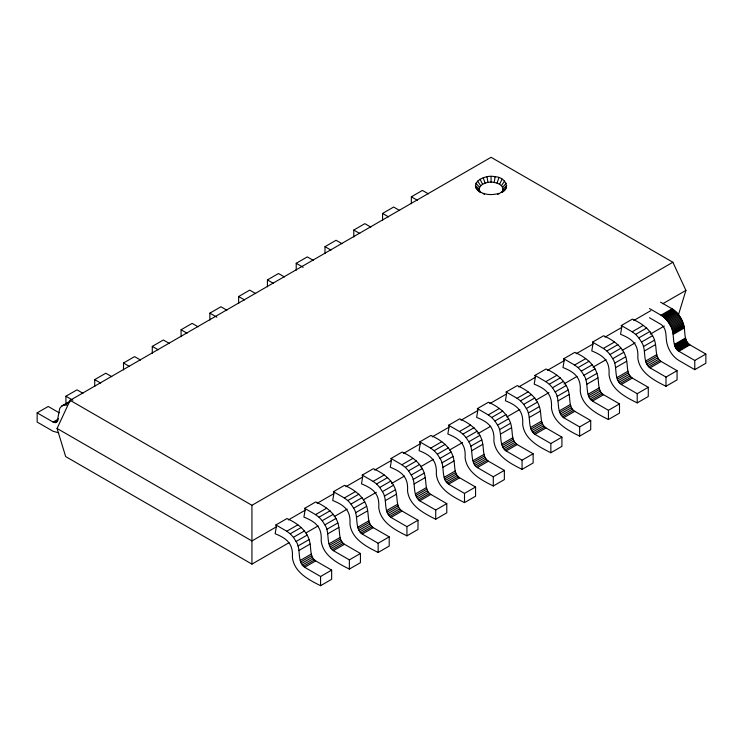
<?xml version="1.0" encoding="UTF-8"?>
<svg xmlns="http://www.w3.org/2000/svg" width="743" height="743" viewBox="0 0 743 743"><rect width="100%" height="100%" fill="white"/><g stroke="black" fill="none" stroke-linecap="round" stroke-linejoin="round"><path stroke-width="1.11" d="M276.285 526.889L275.142 533.725C287.104 538.545 293.327 543.904 292.38 557.287C294.07 572.212 308.614 579.754 320.577 585.698L331.647 579.308L331.647 570.104L315.71 560.9C310.045 557.361 311.131 549.653 310.091 544.043C308.586 531.496 297.748 523.323 286.965 518.558L275.894 524.948L276.285 526.889L251.933 540.95L57.081 428.451L70.13 400.328L491.067 157.302L672.87 262.27L685.919 290.392L678.322 315.273M305.076 510.274L303.924 517.1C315.886 521.93 322.109 527.289 321.171 540.672C322.852 555.597 337.406 563.138 349.359 569.073L360.429 562.683L360.429 553.479L344.492 544.285C338.827 540.737 339.913 533.028 338.873 527.419C337.368 514.871 326.53 506.698 315.747 501.943L304.676 508.333L305.076 510.274L288.34 519.933M333.858 493.649L332.715 500.485C344.678 505.305 350.9 510.664 349.953 524.056C351.643 538.972 366.188 546.523 378.141 552.458L389.211 546.068L389.211 536.864L373.274 527.66C367.609 524.121 368.704 516.413 367.655 510.803C366.16 498.256 355.312 490.083 344.529 485.318L333.458 491.708L333.858 493.649L317.131 503.308M362.64 477.034L361.497 483.869C373.46 488.69 379.682 494.049 378.735 507.432C380.425 522.357 394.97 529.898 406.932 535.842L418.003 529.443L418.003 520.239L402.065 511.045C396.4 507.497 397.486 499.798 396.446 494.188C394.942 481.64 384.103 473.467 373.32 468.703L362.25 475.093L362.64 477.034L345.913 486.693M391.431 460.419L390.279 467.245C402.251 472.074 408.464 477.433 407.526 490.817C409.207 505.742 423.761 513.283 435.714 519.218L446.784 512.828L446.784 503.624L430.847 494.42C425.182 490.882 426.268 483.173 425.228 477.563C423.724 465.016 412.885 456.843 402.102 452.078L391.032 458.477L391.431 460.419L374.695 470.078M420.213 443.794L419.071 450.629C431.033 455.45 437.255 460.809 436.308 474.192C437.998 489.117 452.543 496.658 464.496 502.602L475.566 496.213L475.566 487.009L459.629 477.805C453.964 474.266 455.06 466.558 454.01 460.948C452.515 448.4 441.667 440.227 430.884 435.463L419.814 441.853L420.213 443.794L403.486 453.453M448.995 427.179L447.853 434.005C459.815 438.834 466.037 444.193 465.09 457.577C466.78 472.502 481.325 480.043 493.287 485.987L504.358 479.588L504.358 470.384L488.42 461.189C482.755 457.642 483.842 449.942 482.801 444.323C481.297 431.776 470.458 423.603 459.676 418.848L448.605 425.237L448.995 427.179L432.268 436.838M477.786 410.554L476.644 417.39C488.606 422.21 494.819 427.569 493.881 440.961C495.562 455.877 510.116 463.428 522.069 469.362L533.14 462.973L533.14 453.769L517.202 444.565C511.537 441.026 512.624 433.318 511.583 427.708C510.079 415.161 499.24 406.988 488.457 402.223L477.387 408.613L477.786 410.554L461.05 420.213M506.568 393.939L505.426 400.774C517.388 405.594 523.611 410.953 522.663 424.337C524.354 439.262 538.898 446.803 550.851 452.747L561.922 446.357L561.922 437.144L545.984 427.949C540.319 424.411 541.415 416.702 540.365 411.093C538.87 398.545 528.022 390.372 517.239 385.608L506.169 391.998L506.568 393.939L489.841 403.598M535.35 377.323L534.208 384.15C546.17 388.979 552.393 394.338 551.445 407.721C553.136 422.646 567.68 430.188 579.642 436.122L590.713 429.733L590.713 420.529L574.776 411.325C569.11 407.786 570.197 400.078 569.157 394.468C567.652 381.921 556.813 373.748 546.031 368.983L534.96 375.382L535.35 377.323L518.623 386.982M564.141 360.699L562.999 367.534C574.961 372.354 581.175 377.713 580.237 391.097C581.918 406.022 596.471 413.572 608.424 419.507L619.495 413.117L619.495 403.913L603.557 394.709C597.892 391.171 598.979 383.462 597.939 377.853C596.434 365.305 585.595 357.132 574.813 352.368L563.742 358.758L564.141 360.699L547.405 370.358M592.923 344.083L591.781 350.919C603.743 355.739 609.966 361.098 609.019 374.481C610.709 389.406 625.253 396.948 637.206 402.892L648.277 396.493L648.277 387.289L632.339 378.094C626.674 374.546 627.77 366.847 626.72 361.237C625.225 348.681 614.377 340.517 603.595 335.752L592.524 342.142L592.923 344.083L576.196 353.742M621.705 327.459L620.563 334.294C632.525 339.124 638.748 344.473 637.8 357.866C639.491 372.791 654.035 380.332 665.997 386.267L677.068 379.877L677.068 370.673L661.131 361.469C655.465 357.931 656.552 350.222 655.512 344.613C654.007 332.065 643.169 323.892 632.386 319.128L621.315 325.527L621.705 327.459L604.978 337.118M495.117 176.834C485.811 173.676 466.149 183.66 480.693 192.604C475.093 184.998 488.355 180.725 494.169 182.462L495.117 176.834C503.912 176.351 511.825 187.988 501.441 192.604L506.197 187.905M502.639 190.932C504.423 185.917 498.228 182.973 494.169 182.462M497.058 183.149L498.897 177.735M499.537 184.255L502.138 179.174M501.441 185.685L504.627 181.041M69.944 401.331L61.641 406.124L59.728 408.409L57.462 420.25L57.1 421.43L55.465 422.637L53.087 422.061L37.15 412.857L37.15 422.061L53.087 431.265L58.678 432.807M502.639 187.357L506.197 183.224M503.048 189.14L506.726 185.564M497.671 194.555L504.627 190.078M37.15 412.857L48.221 406.467L59.18 412.792M65.932 404.294L65.932 396.242L77.003 389.852L82.984 393.298M94.723 386.527L94.723 379.617L105.794 373.227L111.766 376.682M123.505 369.903L123.505 363.002L134.576 356.612L140.557 360.058M152.287 353.287L152.287 346.387L163.358 339.988L169.339 343.442M181.078 336.672L181.078 329.762L192.149 323.372L198.121 326.827M209.86 320.047L209.86 313.147L220.931 306.757L226.912 310.202M238.642 303.432L238.642 296.531L249.713 290.132L255.694 293.587M267.434 286.807L267.434 279.907L278.504 273.517L284.476 276.963M296.216 270.192L296.216 263.291L307.286 256.902L313.267 260.347M324.997 253.577L324.997 246.667L336.068 240.277L342.049 243.732M353.789 236.952L353.789 230.051L364.859 223.662L370.831 227.107M382.571 220.337L382.571 213.436L393.641 207.037L399.623 210.492M411.353 203.712L411.353 196.811L422.423 190.422L428.405 193.867M61.641 406.124L69.833 401.833M53.087 422.061L58.623 418.866M54.323 422.572L58.019 420.436M55.465 422.637L57.313 421.569M70.13 400.328L251.933 505.296L672.87 262.27M633.779 320.493L650.831 310.648M662.858 303.701L685.919 290.392M275.894 524.948L286.761 531.226L297.832 524.837M304.676 508.333L315.552 514.611L326.623 508.212M333.458 491.708L344.334 497.986L355.405 491.597M362.25 475.093L373.116 481.371L384.187 474.981M391.032 458.477L401.907 464.756L412.978 458.357M419.814 441.853L430.689 448.131L441.76 441.741M448.605 425.237L459.471 431.516L470.542 425.126M477.387 408.613L488.262 414.891L499.333 408.501M506.169 391.998L517.044 398.276L528.115 391.886M534.96 375.382L545.826 381.661L556.897 375.261M563.742 358.758L574.618 365.036L585.688 358.646M592.524 342.142L603.4 348.421L614.47 342.031M621.315 325.527L632.182 331.796L643.252 325.406M649.466 308.54L660.973 315.181L672.043 308.791C677.792 312.292 681.74 318.283 683.616 324.672C685.705 331.267 683.254 340.47 689.913 344.854L705.85 354.058L705.85 363.262L694.779 369.652L678.842 360.448C673.093 356.946 669.146 350.956 667.26 344.566C665.18 337.972 667.623 328.768 660.973 324.385L649.466 317.744M660.973 315.181L661.846 315.729L672.917 309.329M661.846 315.729L662.719 316.332L673.79 309.942M662.719 316.332L663.583 317.01L674.653 310.62M286.761 531.226L290.234 533.799L301.305 527.409M315.552 514.611L319.016 517.184L330.087 510.794M344.334 497.986L347.798 500.559L358.869 494.169M373.116 481.371L376.59 483.944L387.66 477.554M401.907 464.756L405.372 467.328L416.442 460.929M430.689 448.131L434.153 450.704L445.224 444.314M459.471 431.516L462.945 434.088L474.015 427.699M488.262 414.891L491.727 417.473L502.797 411.074M517.044 398.276L520.509 400.849L531.579 394.459M545.826 381.661L549.3 384.233L560.371 377.843M574.618 365.036L578.082 367.609L589.153 361.219M603.4 348.421L606.864 350.993L617.935 344.603M632.182 331.796L635.655 334.378L646.726 327.979M663.583 317.01L664.437 317.753L675.508 311.363M664.437 317.753L665.273 318.552L676.344 312.162M665.273 318.552L666.081 319.406L677.161 313.017M666.081 319.406L666.87 320.317L677.941 313.927M290.234 533.799L293.42 537.31L304.491 530.92M319.016 517.184L322.211 520.694L333.282 514.305M347.798 500.559L350.993 504.079L362.064 497.68M376.59 483.944L379.775 487.454L390.846 481.065M405.372 467.328L408.566 470.839L419.637 464.449M434.153 450.704L437.348 454.214L448.419 447.825M462.945 434.088L466.13 437.599L477.201 431.209M491.727 417.473L494.922 420.984L505.992 414.585M520.509 400.849L523.704 404.359L534.774 397.969M549.3 384.233L552.486 387.744L563.556 381.354M578.082 367.609L581.277 371.119L592.347 364.729M606.864 350.993L610.059 354.504L621.129 348.114M635.655 334.378L638.841 337.889L649.911 331.489M666.87 320.317L667.632 321.264L678.703 314.874M667.632 321.264L668.356 322.258L679.427 315.868M668.356 322.258L669.044 323.289L680.114 316.899M57.081 428.451L65.672 456.583L251.933 564.113L289.055 542.687M306.107 532.842L318.153 525.886M334.201 516.617L347.241 509.085M363.299 499.825L376.339 492.293M391.394 483.6L404.433 476.068M420.482 466.799L433.531 459.276M449.58 450.007L462.629 442.475M477.675 433.782L490.714 426.259M506.772 416.99L519.812 409.458M535.87 400.189L548.91 392.657M563.956 383.973L577.005 376.441M593.053 367.172L606.102 359.64M622.151 350.371L635.191 342.848M650.246 334.155L664.288 326.047M669.044 323.289L669.684 324.347L680.755 317.958M331.647 570.104L320.577 576.494L304.639 567.29C296.513 561.337 301.472 549.226 296.086 541.48L307.156 535.09M360.429 553.479L349.359 559.869L333.421 550.674C325.295 544.712 330.264 532.61 324.867 524.864L335.938 518.475M389.211 536.864L378.141 543.254L362.203 534.05C354.086 528.097 359.045 515.986 353.649 508.24L364.72 501.85M418.003 520.239L406.932 526.638L390.994 517.434C382.868 511.481 387.827 499.37 382.441 491.625L393.511 485.235M446.784 503.624L435.714 510.014L419.776 500.819C411.65 494.857 416.619 482.755 411.223 475.009L422.293 468.61M475.566 487.009L464.496 493.398L448.558 484.195C440.441 478.241 445.401 466.13 440.005 458.385L451.075 451.995M504.358 470.384L493.287 476.774L477.35 467.579C469.223 461.617 474.183 449.515 468.796 441.769L479.867 435.379M533.14 453.769L522.069 460.158L506.132 450.955C498.005 445.001 502.974 432.89 497.578 425.145L508.649 418.755M561.922 437.144L550.851 443.543L534.914 434.339C526.796 428.386 531.756 416.275 526.36 408.529L537.43 402.139M590.713 420.529L579.642 426.919L563.705 417.724C555.578 411.761 560.538 399.66 555.151 391.914L566.222 385.515M619.495 403.913L608.424 410.303L592.487 401.099C584.36 395.146 589.329 383.035 583.933 375.289L595.004 368.899M648.277 387.289L637.206 393.688L621.269 384.484C613.151 378.531 618.111 366.42 612.715 358.674L623.786 352.284M677.068 370.673L665.997 377.063L650.06 367.869C641.933 361.906 646.893 349.804 641.506 342.059L652.577 335.66M705.85 354.058L694.779 360.448L678.842 351.244C670.641 345.337 675.693 333.226 670.288 325.434L681.359 319.044M670.845 326.539L681.916 320.149M671.347 327.663L682.427 321.273M671.802 328.796L682.873 322.406M297.999 545.975L309.069 539.585M326.781 529.36L337.851 522.961M355.572 512.735L366.643 506.345M384.354 496.12L395.425 489.73M413.136 479.495L424.207 473.105M441.927 462.88L452.998 456.49M470.709 446.264L481.78 439.865M499.491 429.64L510.562 423.25M528.282 413.024L539.353 406.635M557.064 396.4L568.135 390.01M585.846 379.784L596.917 373.395M614.637 363.169L625.708 356.77M643.419 346.544L654.49 340.155M672.201 329.929L683.272 323.539M672.545 331.062L683.616 324.672M672.833 332.186L683.904 325.796M673.056 333.291L684.127 326.901M299.02 550.433L310.091 544.043M327.802 533.818L338.873 527.419M356.584 517.193L367.655 510.803M385.376 500.578L396.446 494.188M414.157 483.953L425.228 477.563M442.939 467.338L454.01 460.948M471.731 450.722L482.801 444.323M500.513 434.098L511.583 427.708M529.295 417.482L540.365 411.093M558.086 400.867L569.157 394.468M586.868 384.242L597.939 377.853M615.65 367.627L626.72 361.237M644.441 351.002L655.512 344.613M673.223 334.387L684.294 327.997M300.256 560.436L311.336 554.037M329.047 543.811L340.118 537.421M357.829 527.196L368.899 520.806M386.62 510.571L397.691 504.181M415.402 493.956L426.473 487.566M444.184 477.34L455.255 470.941M472.975 460.716L484.046 454.326M501.757 444.1L512.828 437.711M530.539 427.485L541.61 421.086M559.33 410.86L570.401 404.471M588.112 394.245L599.183 387.855M616.894 377.62L627.965 371.231M645.686 361.005L656.756 354.615M674.468 344.39L685.538 337.991M674.579 345.04L685.65 338.65M674.746 345.709L685.817 339.319M300.627 562.024L311.698 555.634M329.409 545.408L340.48 539.009M358.191 528.784L369.262 522.394M386.982 512.168L398.053 505.779M415.764 495.553L426.835 489.154M444.546 478.929L455.617 472.539M473.337 462.313L484.408 455.923M502.119 445.689L513.19 439.299M530.901 429.073L541.972 422.683M559.693 412.458L570.763 406.059M588.475 395.833L599.545 389.443M617.257 379.218L628.327 372.828M646.048 362.593L657.118 356.203M674.969 346.387L686.04 339.988M675.257 347.055L686.328 340.666M301.305 563.631L312.376 557.241M330.096 547.006L341.167 540.616M358.878 530.391L369.949 524.001M387.66 513.775L398.731 507.376M416.451 497.151L427.522 490.761M445.233 480.535L456.304 474.145M474.015 463.92L485.086 457.521M502.807 447.295L513.877 440.905M531.589 430.68L542.659 424.29M560.371 414.055L571.441 407.666M589.162 397.44L600.233 391.05M617.944 380.825L629.015 374.426M646.726 364.2L657.796 357.81M675.582 347.715L686.653 341.325M675.963 348.346L687.034 341.956M676.381 348.959L687.451 342.56M302.262 565.117L313.332 558.727M331.044 548.501L342.114 542.111M359.826 531.877L370.896 525.487M388.617 515.261L399.688 508.871M417.399 498.646L428.47 492.247M446.181 482.021L457.251 475.631M474.972 465.406L486.043 459.016M503.754 448.781L514.825 442.391M532.536 432.166L543.607 425.776M561.327 415.551L572.398 409.152M590.109 398.926L601.18 392.536M618.891 382.311L629.962 375.921M647.682 365.695L658.753 359.296M676.827 349.526L687.897 343.127M677.31 350.037L688.38 343.647M303.395 566.37L314.465 559.981M332.186 549.755L343.257 543.365M360.968 533.13L372.039 526.741M389.75 516.515L400.821 510.125M418.541 499.9L429.612 493.501M447.323 483.275L458.394 476.885M476.105 466.66L487.176 460.27M504.896 450.035L515.967 443.645M533.678 433.42L544.749 427.03M562.46 416.804L573.531 410.405M591.252 400.18L602.322 393.79M620.034 383.564L631.104 377.175M648.815 366.949L659.886 360.55M677.811 350.501L688.882 344.111M678.322 350.91L689.393 344.52M304.639 567.29L315.71 560.9M333.421 550.674L344.492 544.285M362.203 534.05L373.274 527.66M390.994 517.434L402.065 511.045M419.776 500.819L430.847 494.42M448.558 484.195L459.629 477.805M477.35 467.579L488.42 461.189M506.132 450.955L517.202 444.565M534.914 434.339L545.984 427.949M563.705 417.724L574.776 411.325M592.487 401.099L603.557 394.709M621.269 384.484L632.339 378.094M650.06 367.869L661.131 361.469M678.842 351.244L689.913 344.854M498.897 193.394C491.82 195.465 483.312 195.056 477.508 190.078M64.297 405.028L67.492 405.204M660.536 302.15L672.043 308.791M411.353 196.811L417.334 200.266M382.571 213.436L388.543 216.882M353.789 230.051L359.761 233.497M324.997 246.667L330.979 250.122M296.216 263.291L303.19 267.313M267.434 279.907L273.405 283.362M238.642 296.531L244.623 299.977M209.86 313.147L216.835 317.168M181.078 329.762L187.05 333.217M152.287 346.387L158.268 349.832M123.505 363.002L129.477 366.457M94.723 379.617L100.695 383.072M65.932 396.242L72.907 400.263M475.947 187.905L479.495 190.932M483.238 193.394L484.464 194.555M475.409 185.564L479.086 189.14M475.947 183.224L479.495 187.357M477.508 181.041L480.693 185.685M638.841 337.889L641.506 342.059M610.059 354.504L612.715 358.674M581.277 371.119L583.933 375.289M552.486 387.744L555.151 391.914M523.704 404.359L526.36 408.529M494.922 420.984L497.578 425.145M466.13 437.599L468.796 441.769M437.348 454.214L440.005 458.385M408.566 470.839L411.223 475.009M379.775 487.454L382.441 491.625M350.993 504.079L353.649 508.24M322.211 520.694L324.867 524.864M293.42 537.31L296.086 541.48M669.684 324.347L670.288 325.434M479.997 179.174L482.597 184.255M483.238 177.735L485.077 183.149M487.018 176.834L487.965 182.462M694.779 360.448L694.779 369.652M665.997 377.063L665.997 386.267M637.206 393.688L637.206 402.892M608.424 410.303L608.424 419.507M579.642 426.919L579.642 436.122M550.851 443.543L550.851 452.747M522.069 460.158L522.069 469.362M493.287 476.774L493.287 485.987M491.067 176.528L491.067 182.23M464.496 493.398L464.496 502.602M435.714 510.014L435.714 519.218M406.932 526.638L406.932 535.842M378.141 543.254L378.141 552.458M349.359 559.869L349.359 569.073M320.577 576.494L320.577 585.698M251.933 505.296L251.933 564.113"/></g></svg>
